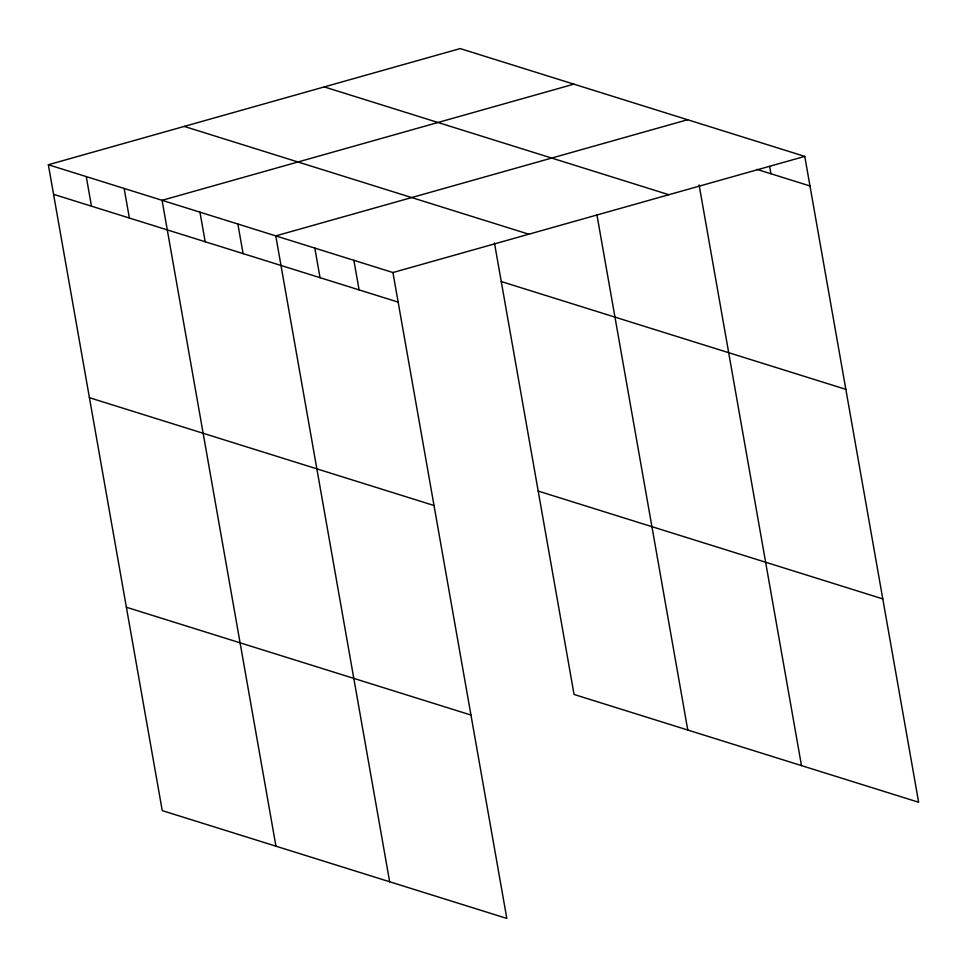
<?xml version="1.0" encoding="UTF-8"?>
<svg xmlns="http://www.w3.org/2000/svg" width="967" height="967" viewBox="0 0 967 967"><rect width="100%" height="100%" fill="white"/><g stroke="black" fill="none" stroke-linecap="round" stroke-linejoin="round"><path stroke-width="1.45" d="M48.35 164.741L392.94 272.537L506.817 918.42L162.238 810.612L48.35 164.741L460.183 48.58L804.762 156.388L918.65 802.259L574.06 694.463L494.451 242.935M573.89 84.153L162.069 200.314L275.946 846.185M687.61 119.727L275.776 235.888L389.665 881.771M392.94 272.537L804.762 156.388M756.98 169.382L809.983 185.966M324.271 86.909L668.862 194.718M184.25 126.411L528.84 234.207M501.257 281.542L845.847 389.338M53.56 194.319L398.15 302.115M538.208 491.079L882.786 598.887M89.423 397.691L434.014 505.499M126.375 607.24L470.965 715.036M769.623 166.348L770.929 173.746M699.105 184.939L801.486 765.61M596.905 214.686L687.779 730.037M353.886 260.328L359.095 289.907M314.831 248.108L320.041 277.686M237.87 224.03L243.092 253.608M199.964 212.172L205.185 241.75M124.163 188.456L129.373 218.034M86.256 176.598L91.466 206.176"/></g></svg>
